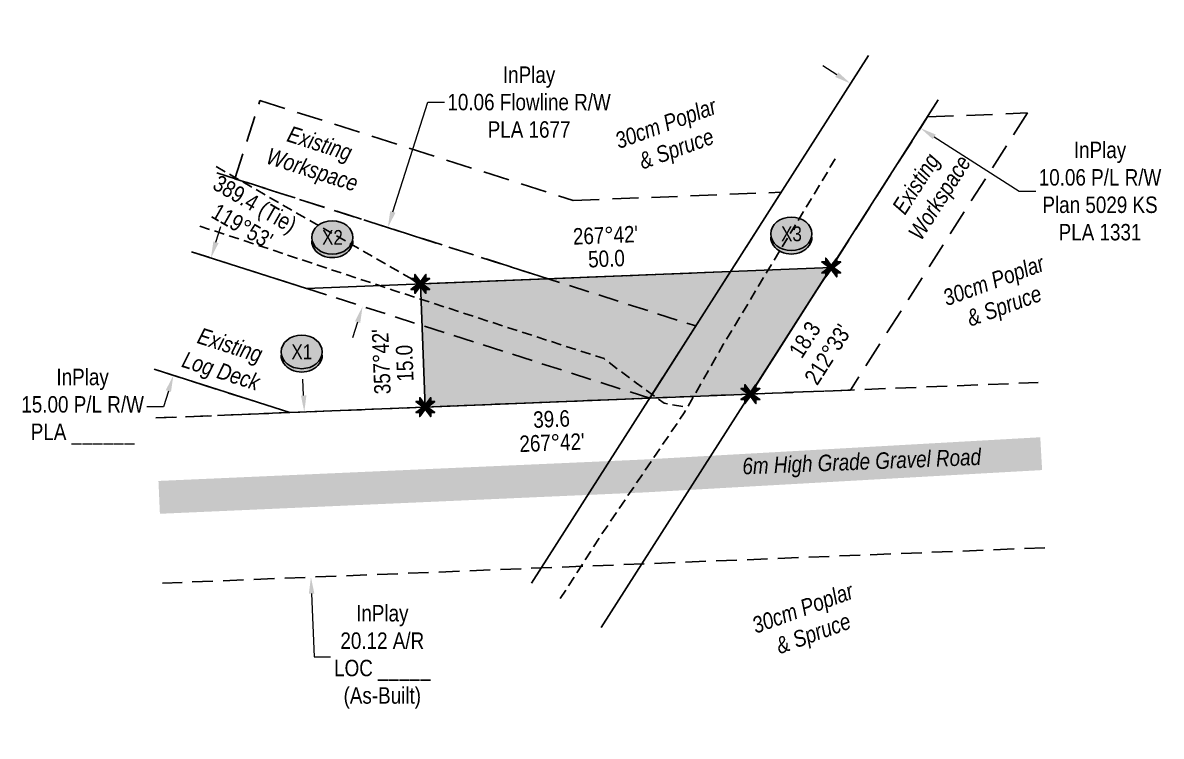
# Model space of a CAD drawing. Extents: x 615458 to 617210, y 5897397 to 5899304.
# Drawn here: x 616518 to 617210, y 5897782 to 5898216 of the extents above; entities that cross this region are included whole.
import ezdxf
from ezdxf.enums import TextEntityAlignment as Align

# ---------------------------------------------------------------- set-up
doc = ezdxf.new("R2010")
doc.units = 0
doc.header["$LTSCALE"] = 5
doc.header["$PDSIZE"] = 0.5
for name, pattern in [('foc-ACCESSROAD', [3.75, 2.5, -1.25]), ('foc-FLOWLINE', [3.75, 2.5, -1.25]), ('foc-TIELINE', [1.875, 1.25, -0.625]), ('HIDDEN2', [4.7625, 3.175, -1.5875]), ('UG_PIPE', [1.875, 1.25, -0.625])]:
    doc.linetypes.add(name, pattern=pattern)
doc.layers.get('Defpoints').update_dxf_attribs({"color": 9})
for name, color, linetype in [('AS-PIPE-UG', 44, 'UG_PIPE'), ('AS-ROADS', 254, 'Continuous'), ('C-AR', 13, 'foc-ACCESSROAD'), ('C-FLOWLINE', 13, 'foc-FLOWLINE'), ('C-RW', 13, 'Continuous'), ('L-BD', 7, 'Continuous'), ('L-MON', 1, 'Continuous'), ('L-TIE', 7, 'foc-TIELINE'), ('P-CROSSINGS', 250, 'Continuous'), ('P-PROPOSED', 10, 'Continuous'), ('P-PROPOSED-H', 21, 'Continuous'), ('T-BUSH-T', 110, 'Continuous'), ('T-EXISTING RTF', 220, 'HIDDEN2')]:
    doc.layers.add(name, color=color, linetype=linetype)
doc.layers.add('C-RW-T', color=13, linetype='Continuous', lineweight=9)
doc.layers.add('T-TEXT', color=48, linetype='Continuous', lineweight=18)
doc.styles.add('80CG', font='ARIALN.TTF', dxfattribs={"height": 10})
doc.styles.add('80L', font='ARIALN.TTF', dxfattribs={"height": 10})
doc.styles.add('80LS', font='ARIALNI.TTF', dxfattribs={"height": 10})
doc.styles.add('Crossing', font='ARIALN.TTF', dxfattribs={"height": 10})
doc.styles.get("Standard").update_dxf_attribs({"font": 'ARIALN.TTF'})
doc.dimstyles.new('Compass 5 000', dxfattribs={"dimscale": 5, "dimtxt": 9, "dimasz": 2, "dimexe": 0.2, "dimexo": 0.0625, "dimgap": 0.5, "dimtad": 0, "dimtih": 1, "dimtoh": 1, "dimzin": 0, "dimdsep": 46, "dimtxsty": '80CG', "dimcen": 0.1, "dimse1": 1, "dimse2": 1, "dimclrd": 256, "dimclrt": 256, "dimaunit": 1, "dimadec": 4, "dimazin": 0, "dimtfac": 0.06, "dimtofl": 0, "dimtmove": 0, "dimatfit": 1, "dimfxl": 0.2, "dimtolj": 1, "dimtzin": 0, "dimlwd": -1, "dimarcsym": 0})

# ---------------------------------------------------------------- blocks, each defined once
blk = doc.blocks.new('TEMP')
h = blk.add_hatch(color=255)
h.dxf.hatch_style = 1
h.paths.add_polyline_path([(0, 0.25), (-0.67, 1.15), (-0.67, 0.67), (-1.15, 0.67), (-0.25, 0), (-1.15, -0.67), (-0.67, -0.67), (-0.67, -1.15), (0, -0.25), (0.67, -1.15), (0.67, -0.67), (1.15, -0.67), (0.25, 0), (1.15, 0.67), (0.67, 0.67), (0.67, 1.15)])
h.paths.add_polyline_path([(0.57, 0.85), (0.57, 0.57), (0.85, 0.57), (0.08, 0), (0.85, -0.57), (0.57, -0.57), (0.57, -0.85), (0, -0.08), (-0.57, -0.85), (-0.57, -0.57), (-0.85, -0.57), (-0.08, 0), (-0.85, 0.57), (-0.57, 0.57), (-0.57, 0.85), (0, 0.08)], flags=16)
h = blk.add_hatch(color=1)
h.dxf.hatch_style = 1
h.paths.add_polyline_path([(0, 0.08), (-0.57, 0.85), (-0.57, 0.57), (-0.85, 0.57), (-0.08, 0), (-0.85, -0.57), (-0.57, -0.57), (-0.57, -0.85), (0, -0.08), (0.57, -0.85), (0.57, -0.57), (0.85, -0.57), (0.08, 0), (0.85, 0.57), (0.57, 0.57), (0.57, 0.85)])
at = {"color": 1}
for p, q in [((-0.08, 0), (0.08, 0)), ((0, 0.08), (0, -0.08))]:
    blk.add_line(p, q, dxfattribs=at)
at = {"color": 255, "flags": 128}
blk.add_lwpolyline([(-0.25, 0), (-1.15, 0.67), (-0.67, 0.67), (-0.67, 1.15), (0, 0.25), (0.67, 1.15), (0.67, 0.67), (1.15, 0.67), (0.25, 0), (1.15, -0.67), (0.67, -0.67), (0.67, -1.15), (0, -0.25), (-0.67, -1.15), (-0.67, -0.67), (-1.15, -0.67)], close=True, dxfattribs=at)
at = {"color": 1, "flags": 128}
blk.add_lwpolyline([(-0.08, 0), (-0.85, 0.57), (-0.57, 0.57), (-0.57, 0.85), (0, 0.08), (0.57, 0.85), (0.57, 0.57), (0.85, 0.57), (0.08, 0), (0.85, -0.57), (0.57, -0.57), (0.57, -0.85), (0, -0.08), (-0.57, -0.85), (-0.57, -0.57), (-0.85, -0.57)], close=True, dxfattribs=at)
blk = doc.blocks.new('*D504')
at = {"layer": 'C-RW-T', "transparency": 16777216}
for p, q in [((616635.53, 5898082.89), (616638.57, 5898092.42)), ((616606.61, 5897992.43), (616603.55, 5897982.87)), ((616603.55, 5897982.87), (616593.55, 5897982.87))]:
    blk.add_line(p, q, dxfattribs=at)
for points in [[(616633.94, 5898083.4), (616637.11, 5898082.38), (616632.48, 5898073.36)], [(616605.02, 5897992.94), (616608.2, 5897991.92), (616609.65, 5898001.95)]]:
    blk.add_solid(points, dxfattribs=at)
at = {"layer": 'Defpoints', "color": 0, "transparency": 16777216}
for p in [(616654.33, 5898066.38), (616609.65, 5898001.95), (616631.5, 5897994.97)]:
    blk.add_point(p, dxfattribs=at)
at = {"layer": 'C-RW-T', "transparency": 16777216, "insert": (616554.47, 5897982.87), "char_height": 10, "attachment_point": 5, "style": '80CG'}
blk.add_mtext('\\A1;InPlay\\P15.00 P/L R/W\\PPLA ______', dxfattribs=at)
blk = doc.blocks.new('xing2')
h = blk.add_hatch(color=50)
h.dxf.hatch_style = 1
edge = h.paths.add_edge_path()
edge.add_ellipse((0, 0), major_axis=(-12.5, 0), ratio=0.816297, start_angle=0, end_angle=360)
h = blk.add_hatch(color=250)
h.dxf.hatch_style = 1
edge = h.paths.add_edge_path()
edge.add_ellipse((0, -2.05), major_axis=(-12.5, 0), ratio=0.816297, start_angle=0, end_angle=180)
edge.add_line((12.5, -2.05), (12.5, 0))
edge.add_ellipse((0, 0), major_axis=(-12.5, 0), ratio=0.816297, start_angle=0, end_angle=180, ccw=False)
edge.add_line((-12.5, 0), (-12.5, -2.05))
at = {"color": 250}
blk.add_ellipse((0, 0), major_axis=(-12.5, 0), ratio=0.816297, dxfattribs=at)
blk.add_ellipse((0, -2.05), major_axis=(-12.5, 0), ratio=0.816297, start_param=0, end_param=3.141593, dxfattribs=at)
at = {"color": 250, "style": 'Crossing'}
blk.add_attdef('CROSSING', text='', height=9, dxfattribs=at).set_placement((0.09, 0.02), align=Align.MIDDLE_CENTER)
at = {"color": 250, "style": 'Crossing', "flags": 1}
for tag, p in [('OWNER', (0.09, -12.49)), ('DESCRIPTION', (0.09, -25.77)), ('LOCATION', (0.09, -39.3)), ('DWG_REF', (0.09, -52.84))]:
    blk.add_attdef(tag, text='', height=9, dxfattribs=at).set_placement(p, align=Align.MIDDLE_CENTER)
blk = doc.blocks.new('*D505')
at = {"layer": 'C-RW-T', "transparency": 16777216}
for p, q in [((616743.05, 5898101.35), (616764.39, 5898168.09)), ((616764.39, 5898168.09), (616774.39, 5898168.09)), ((616721.64, 5898034.36), (616718.6, 5898024.84))]:
    blk.add_line(p, q, dxfattribs=at)
for points in [[(616741.47, 5898101.86), (616744.64, 5898100.85), (616740.01, 5898091.83)], [(616720.05, 5898034.87), (616723.23, 5898033.86), (616724.68, 5898043.89)]]:
    blk.add_solid(points, dxfattribs=at)
at = {"layer": 'Defpoints', "color": 0, "transparency": 16777216}
for p in [(616738.91, 5898092.18), (616740.01, 5898091.83), (616723.59, 5898044.24)]:
    blk.add_point(p, dxfattribs=at)
at = {"layer": 'C-RW-T', "transparency": 16777216, "insert": (616825.88, 5898168.09), "char_height": 10, "attachment_point": 5, "style": '80CG'}
blk.add_mtext('\\A1;InPlay\\P10.06 Flowline R/W\\PPLA 1677', dxfattribs=at)
blk = doc.blocks.new('*D513')
at = {"layer": 'C-RW-T', "transparency": 16777216}
for p, q in [((617012.91, 5898184.81), (617004.48, 5898190.2)), ((617072.15, 5898147), (617123.86, 5898113.98)), ((617123.86, 5898113.98), (617133.86, 5898113.98))]:
    blk.add_line(p, q, dxfattribs=at)
for points in [[(617013.81, 5898186.22), (617012.01, 5898183.41), (617021.34, 5898179.43)], [(617073.05, 5898148.4), (617071.25, 5898145.59), (617063.72, 5898152.38)]]:
    blk.add_solid(points, dxfattribs=at)
at = {"layer": 'Defpoints', "color": 0, "transparency": 16777216}
for p in [(617063.72, 5898152.38), (616849.66, 5897910.52), (616892.04, 5897883.46)]:
    blk.add_point(p, dxfattribs=at)
at = {"layer": 'C-RW-T', "transparency": 16777216, "insert": (617172.95, 5898113.98), "char_height": 10, "attachment_point": 5, "style": '80CG'}
blk.add_mtext('\\A1;InPlay\\P10.06 P/L R/W\\PPlan 5029 KS\\PPLA 1331', dxfattribs=at)
blk = doc.blocks.new('*D514')
at = {"layer": 'C-RW-T', "transparency": 16777216}
for p, q in [((616688.84, 5897989.68), (616688.44, 5897999.67)), ((616693.68, 5897869.22), (616695.22, 5897830.78)), ((616695.22, 5897830.78), (616705.22, 5897830.78))]:
    blk.add_line(p, q, dxfattribs=at)
for points in [[(616690.51, 5897989.75), (616687.18, 5897989.61), (616689.24, 5897979.69)], [(616695.34, 5897869.28), (616692.01, 5897869.15), (616693.28, 5897879.21)]]:
    blk.add_solid(points, dxfattribs=at)
at = {"layer": 'Defpoints', "color": 0, "transparency": 16777216}
for p in [(616703.21, 5897980.25), (616693.28, 5897879.21), (616707.24, 5897879.77)]:
    blk.add_point(p, dxfattribs=at)
at = {"layer": 'C-RW-T', "transparency": 16777216, "insert": (616736.64, 5897830.78), "char_height": 10, "attachment_point": 5, "style": '80CG'}
blk.add_mtext('\\A1;InPlay\\P20.12 A/R\\PLOC _____\\P(As-Built)', dxfattribs=at)

msp = doc.modelspace()

# ---------------------------------------------------------------- hatches: boundary and pattern name
at = {"layer": 'P-PROPOSED-H'}
h = msp.add_hatch(color=256, dxfattribs=at)
h.dxf.hatch_style = 1
h.paths.add_polyline_path([(617009.583, 5898067.578), (616759.785, 5898057.549), (616762.786, 5897982.644), (616960.426, 5897990.578)])

# ---------------------------------------------------------------- linework, layer by layer
at = {"layer": 'AS-PIPE-UG', "flags": 128}
for points in [[(617012.03, 5898133.647), (616974.755, 5898071.837), (616943.93, 5898020.742), (616920.2, 5897979.227), (616869.76, 5897904.947), (616843.967, 5897864.959)], [(616625.684, 5898092.665), (616641.385, 5898087.602), (616742.995, 5898053.857), (616811.76, 5898031.402), (616871.425, 5898012.137), (616871.495, 5898011.997), (616891.265, 5897997.177), (616907.94, 5897985.022), (616921.21, 5897982.652)]]:
    msp.add_lwpolyline(points, dxfattribs=at)
at = {"layer": 'AS-ROADS', "const_width": 19.993, "flags": 128}
msp.add_lwpolyline([(616601.018, 5897927.75), (616895.44, 5897940.737), (617137.184, 5897954.328)], dxfattribs=at)
at = {"layer": 'C-AR', "flags": 128}
for points in [[(616599.078, 5897976.071), (617135.447, 5897997.605)], [(617139.481, 5897897.124), (616603.112, 5897875.59)]]:
    msp.add_lwpolyline(points, dxfattribs=at)
at = {"layer": 'C-FLOWLINE'}
msp.add_lwpolyline([(616636.041, 5898125.065), (616927.207, 5898031.987), (616899.192, 5897988.104), (616620.716, 5898077.126)], dxfattribs=at)
at = {"layer": 'C-RW', "flags": 128}
for points in [[(617032.231, 5898196.494), (616827.347, 5897875.569)], [(617074.612, 5898169.437), (616869.728, 5897848.512)], [(616620.716, 5898077.126), (616690.623, 5898054.778), (616948.351, 5898065.107), (616899.192, 5897988.104), (616680.401, 5897979.336), (616597.888, 5898005.714)]]:
    msp.add_lwpolyline(points, dxfattribs=at)
at = {"layer": 'C-RW'}
for points in [[(616827.347, 5897875.569), (617032.231, 5898196.494)], [(617074.612, 5898169.437), (616869.728, 5897848.512)]]:
    msp.add_lwpolyline(points, dxfattribs=at)
at = {"layer": 'L-TIE'}
msp.add_line((616635.614, 5898128.906), (616759.785, 5898057.549), dxfattribs=at)
at = {"layer": 'P-PROPOSED'}
msp.add_lwpolyline([(617009.583, 5898067.578), (616759.785, 5898057.549), (616762.786, 5897982.644), (616960.426, 5897990.578)], close=True, dxfattribs=at)
at = {"layer": 'T-EXISTING RTF'}
for points in [[(616852.718, 5898108.272), (616979.144, 5898113.339), (616948.351, 5898065.107), (616837.499, 5898060.664), (616647.067, 5898121.54), (616662.286, 5898169.148)], [(617128.865, 5898161.534), (617021.284, 5897993.022), (616960.426, 5897990.578), (617068.007, 5898159.091)]]:
    msp.add_lwpolyline(points, close=True, dxfattribs=at)
msp.add_lwpolyline([(616597.888, 5898005.714), (616680.401, 5897979.336), (616599.078, 5897976.071)], dxfattribs=at)

# ---------------------------------------------------------------- block references
at = {"layer": 'L-MON', "xscale": 4.999999999999997, "yscale": 4.999999999999997, "zscale": 4.999999999999997}
for p in [(617009.583, 5898067.578), (616759.785, 5898057.549), (616960.426, 5897990.578), (616762.786, 5897982.644)]:
    msp.add_blockref('TEMP', p, dxfattribs=at)
at = {"layer": 'P-CROSSINGS'}
for p, values in [((616706.253, 5898085.82), {'CROSSING': 'X2'}), ((616985.296, 5898088.009), {'CROSSING': 'X3'}), ((616687.633, 5898016.225), {'CROSSING': 'X1'})]:
    msp.add_blockref('xing2', p, dxfattribs=at).add_auto_attribs(values)

# ---------------------------------------------------------------- texts
at = {"layer": 'L-BD', "style": '80L'}
for s, height, p in [('389.4 (Tie)', 9.99617, (616658.61, 5898105.172)), ("119°53'", 9.9962, (616651.512, 5898092.822))]:
    msp.add_text(s, height=height, rotation=330.1155, dxfattribs=at).set_placement(p, align=Align.MIDDLE)
at = {"layer": 'L-BD'}
for s, rotation, p in [("267°42'", 2.299016, (616872.343, 5898087.202)), ('50.0', 2.299016, (616872.915, 5898072.964)), ("357°42'", 92.294892, (616736.025, 5898010.253)), ('15.0', 92.294892, (616750.263, 5898009.326)), ('39.6', 2.299016, (616839.53, 5897975.409)), ("267°42'", 2.299016, (616839.808, 5897961.054))]:
    msp.add_text(s, height=10, rotation=rotation, dxfattribs=at).set_placement(p, align=Align.MIDDLE_CENTER)
at = {"layer": 'L-BD', "insert": (616989.217, 5898026.389), "char_height": 10, "width": 25.51151, "attachment_point": 2, "rotation": 57.445132}
msp.add_mtext("18.3\\P212°33'", dxfattribs=at)
at = {"layer": 'T-BUSH-T', "char_height": 9.98852, "attachment_point": 1, "rotation": 20, "style": '80LS'}
for insert in [(616876.707, 5898148.828), (617075.981, 5898053.252), (616959.956, 5897854.019)]:
    msp.add_mtext_dynamic_manual_height_columns('\\pi0.37579;30cm Poplar \\P\\pi9.7375;& Spruce', width=65.35673, gutter_width=49.981, heights=[0], dxfattribs=dict(at, insert=insert))
at = {"layer": 'T-EXISTING RTF', "char_height": 9.98852, "attachment_point": 1, "style": '80LS'}
for s, insert, rotation in [('\\pi12.933;Existing \\P\\pi4.9204;Workspace', (616668.777, 5898157.919), 342.272274), ('\\pi12.933;Existing \\P\\pi4.9204;Workspace', (617039.034, 5898093.48), 57.445132), ('\\pi12.933;Existing \\P\\pi8.3952;Log Deck', (616614.209, 5898035.204), 342.272295)]:
    msp.add_mtext_dynamic_manual_height_columns(s, width=65.35673, gutter_width=49.981, heights=[0], dxfattribs=dict(at, insert=insert, rotation=rotation))
at = {"layer": 'T-TEXT', "insert": (617027.843, 5897954.583), "char_height": 10, "width": 145.8367, "attachment_point": 2, "rotation": 2.299016, "style": '80LS'}
msp.add_mtext('6m High Grade Gravel Road\\P ', dxfattribs=at)

# ---------------------------------------------------------------- dimensions: what is measured, and where the dimension line sits
at = {"layer": 'C-RW-T'}
for base, p1, p2, angle, text, picture, middle in [((616740.01, 5898091.829), (616723.585, 5898044.241), (616738.91, 5898092.181), 72.272274, 'InPlay\\P10.06 Flowline R/W\\PPLA 1677', '*D505', (616825.882, 5898168.089)), ((617063.721, 5898152.377), (616849.659, 5897910.518), (616892.04, 5897883.461), 327.445132, 'InPlay\\P10.06 P/L R/W\\PPlan 5029 KS\\PPLA 1331', '*D513', (617172.951, 5898113.98)), ((616609.653, 5898001.953), (616654.333, 5898066.379), (616631.504, 5897994.967), 252.272295, 'InPlay\\P15.00 P/L R/W\\PPLA ______', '*D504', (616554.465, 5897982.867)), ((616693.277, 5897879.21), (616703.208, 5897980.25), (616707.242, 5897879.77), 272.299016, 'InPlay\\P20.12 A/R\\PLOC _____\\P(As-Built)', '*D514', (616736.641, 5897830.779))]:
    dim = msp.add_linear_dim(base=base, p1=p1, p2=p2, angle=angle, text=text, dimstyle='Compass 5 000', dxfattribs=at)
    dim.commit()
    dim.dimension.update_dxf_attribs({"geometry": picture, "text_midpoint": middle, "dimtype": 161})

doc.saveas('drawing.dxf')
